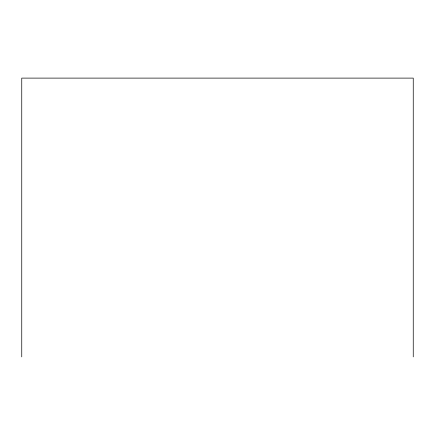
<?xml version="1.0" encoding="UTF-8"?>
<svg xmlns="http://www.w3.org/2000/svg" width="435" height="435" viewBox="0 0 435 435"><rect width="100%" height="100%" fill="white"/><g stroke="black" fill="none" stroke-linecap="round" stroke-linejoin="round"><path stroke-width="0.65" d="M413.25 356.89L413.25 78.11L21.75 78.11L21.75 356.89"/></g></svg>
